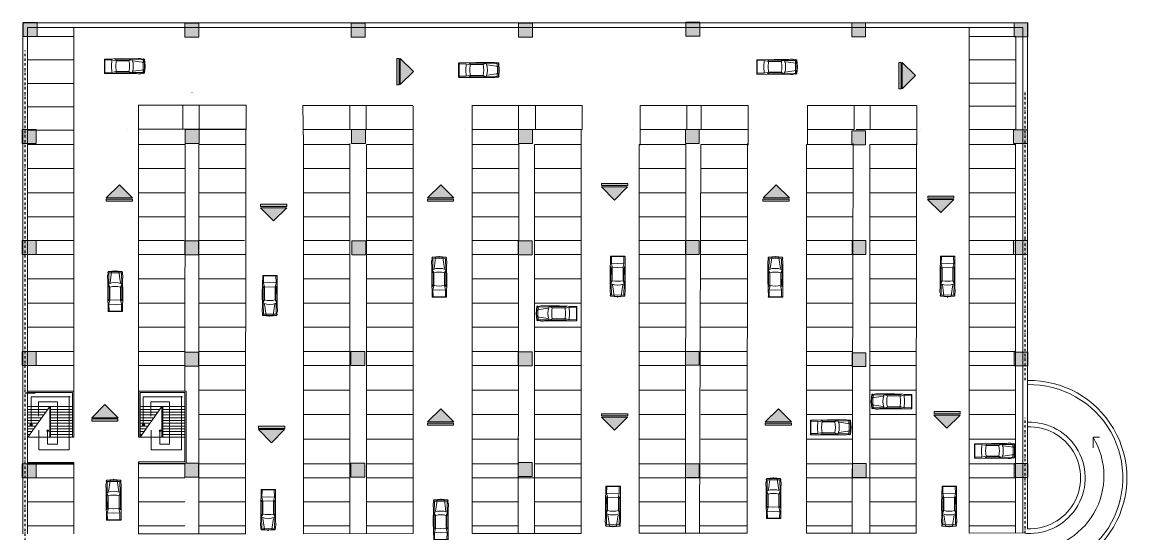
# Model space of a CAD drawing. Header units: millimetres. Extents: x 6439 to 7632, y -3085 to -712.
# Drawn here: x 6439 to 7632, y -1265 to -712 of the extents above; entities that cross this region are included whole.
import ezdxf

# ---------------------------------------------------------------- set-up
doc = ezdxf.new("R2010")
doc.units = ezdxf.units.MM
doc.linetypes.add('DASHDOT', pattern=[25.4, 12.7, -6.35, 0, -6.35])
doc.linetypes.add('DASHED', pattern=[19.05, 12.7, -6.35])
for name, color, linetype, lineweight in [('auxiliar', 24, 'Continuous', 5), ('DELAGADA', 2, 'Continuous', 9), ('muebles', 30, 'Continuous', 0), ('Muros', 1, 'Continuous', 9), ('muross', 1, 'Continuous', 9), ('vial', 51, 'DASHED', 5)]:
    doc.layers.add(name, color=color, linetype=linetype, lineweight=lineweight)
for name, color, linetype in [('columnass', 32, 'Continuous'), ('conj', 172, 'Continuous'), ('cotas', 3, 'Continuous'), ('ejes', 210, 'DASHDOT'), ('trazo', 1, 'Continuous')]:
    doc.layers.add(name, color=color, linetype=linetype)

# ---------------------------------------------------------------- blocks, each defined once
blk = doc.blocks.new('CHFA04PL')
at = {"color": 0, "linetype": 'ByBlock'}
for p, q in [((0, 0), (0.08, 0.96)), ((0, 0), (0.08, -0.96)), ((0.13, 0.95), (0.07, 0.01)), ((0.08, 0.96), (0.23, 0.99)), ((0.13, 0.95), (0.47, 0.97)), ((0.15, 0.48), (1.61, 0.7)), ((0.23, 0.99), (0.25, 0.96)), ((0.28, 0.96), (0.25, 0)), ((0.27, 0.85), (1.74, 0.88)), ((0.47, 0.97), (0.62, 1.03)), ((0.62, 1.03), (0.94, 1.03)), ((0.94, 1.03), (1.15, 1)), ((1.15, 1), (3.16, 1.01)), ((1.62, 0.44), (1.59, 0)), ((1.78, 0.91), (1.62, 0.44)), ((1.78, 0.91), (2.19, 0.73)), ((1.91, 0.95), (4.1, 0.93)), ((1.91, 0.95), (2.24, 0.77)), ((2.12, 0.37), (2.11, 0)), ((2.19, 0.73), (2.12, 0.37)), ((2.19, 0.73), (3.92, 0.73)), ((2.24, 0.77), (3.78, 0.77)), ((3.16, 1.01), (5.44, 0.95)), ((3.78, 0.77), (4.1, 0.93)), ((3.92, 0.71), (4.48, 0.85)), ((3.92, 0.73), (3.97, 0.01)), ((4.48, 0.85), (5.43, 0.83)), ((4.48, 0.85), (4.53, 0)), ((4.48, -0.85), (4.53, 0)), ((5.44, 0.9), (5.44, -0.95)), ((5.49, 0.9), (5.49, -0.95)), ((0.13, -0.95), (0.07, -0.01)), ((0.08, -0.96), (0.23, -0.99)), ((0.13, -0.95), (0.47, -0.97)), ((0.15, -0.48), (1.61, -0.7)), ((0.23, -0.99), (0.25, -0.96)), ((0.28, -0.96), (0.25, 0)), ((0.27, -0.85), (1.74, -0.88)), ((0.47, -0.97), (0.62, -1.03)), ((0.62, -1.03), (0.94, -1.03)), ((0.94, -1.03), (1.15, -1)), ((1.15, -1), (3.16, -1.01)), ((1.62, -0.44), (1.59, 0)), ((1.77, -0.89), (1.62, -0.44)), ((1.8, -0.9), (2.19, -0.73)), ((1.91, -0.95), (2.24, -0.77)), ((1.91, -0.95), (4.1, -0.93)), ((2.12, -0.37), (2.11, 0)), ((2.19, -0.73), (2.12, -0.37)), ((2.19, -0.73), (3.92, -0.73)), ((2.24, -0.77), (3.78, -0.77)), ((3.16, -1.01), (5.44, -1)), ((3.78, -0.77), (4.1, -0.93)), ((3.92, -0.73), (3.97, -0.01)), ((3.92, -0.71), (4.48, -0.85)), ((4.48, -0.85), (5.43, -0.83))]:
    blk.add_line(p, q, dxfattribs=at)
for centre, radius, start, end in [((0.27, 0), 0.0127, 178.7004, 181.2996), ((1.6, 0), 0.0127, 175.5855, 184.4145), ((1.79, 0.88), 0.0254, 65.7961, 162.2571), ((2.12, 0), 0.0127, 177.991, 182.009), ((5.39, 0.9), 0.0508, 0, 88.5082), ((5.44, 0.9), 0.0508, 0, 88.5082), ((1.79, -0.88), 0.0254, 197.7429, 294.2039), ((1.92, -0.91), 0.0127, 116.9382, 269.53), ((5.39, -0.95), 0.0508, 270.2142, 0), ((5.44, -0.95), 0.0508, 270.2142, 360)]:
    blk.add_arc(centre, radius, start, end, dxfattribs=at)
for p in [(0, 0.01), (0, -0.01)]:
    blk.add_point(p, dxfattribs=at)

msp = doc.modelspace()

# ---------------------------------------------------------------- hatches: boundary and pattern name
at = {"layer": 'DELAGADA', "linetype": 'Continuous'}
h = msp.add_hatch(color=256, dxfattribs=at)
edge = h.paths.add_edge_path()
edge.add_arc((6448.7, -1147.2), 0.966, 0, 360)
h = msp.add_hatch(color=256, dxfattribs=at)
edge = h.paths.add_edge_path()
edge.add_arc((6466.6, -1153.5), 0.966, 0, 360)
h = msp.add_hatch(color=256, dxfattribs=at)
edge = h.paths.add_edge_path()
edge.add_arc((6570, -1147.2), 0.966, 0, 360)
h = msp.add_hatch(color=256, dxfattribs=at)
edge = h.paths.add_edge_path()
edge.add_arc((6587.9, -1153.5), 0.966, 0, 360)
at = {"layer": 'Muros', "linetype": 'Continuous'}
for points in [[(6440, -713), (6440, -728), (6455, -728), (6455, -713)], [(6614.7, -713.8), (6614.7, -728.8), (6629.7, -728.8), (6629.7, -713.8)], [(6794.3, -713.8), (6794.3, -728.8), (6809.3, -728.8), (6809.3, -713.8)], [(6975, -713.8), (6975, -728.8), (6990, -728.8), (6990, -713.8)], [(7155.7, -712.5), (7155.7, -727.5), (7170.7, -727.5), (7170.7, -712.5)], [(7334.7, -713.3), (7334.7, -728.3), (7349.7, -728.3), (7349.7, -713.3)], [(7510, -713.3), (7510, -728.3), (7525, -728.3), (7525, -713.3)], [(6438.9, -828.5), (6438.9, -843.5), (6453.9, -843.5), (6453.9, -828.5)], [(6615, -828.5), (6615, -843.5), (6630, -843.5), (6630, -828.5)], [(6794.6, -828.5), (6794.6, -843.5), (6809.6, -843.5), (6809.6, -828.5)], [(6975, -828.5), (6975, -843.5), (6990, -843.5), (6990, -828.5)], [(7155.1, -828.5), (7155.1, -843.5), (7170.1, -843.5), (7170.1, -828.5)], [(7334.7, -829.9), (7334.7, -844.9), (7349.7, -844.9), (7349.7, -829.9)], [(7509.6, -828.6), (7509.6, -843.6), (7524.6, -843.6), (7524.6, -828.6)], [(6438.9, -948.4), (6438.9, -963.4), (6453.9, -963.4), (6453.9, -948.4)], [(6614.5, -948.7), (6614.5, -963.7), (6629.5, -963.7), (6629.5, -948.7)], [(6794.9, -948.7), (6794.9, -963.7), (6809.9, -963.7), (6809.9, -948.7)], [(6974.6, -948.7), (6974.6, -963.7), (6989.6, -963.7), (6989.6, -948.7)], [(7155.1, -948.4), (7155.1, -963.4), (7170.1, -963.4), (7170.1, -948.4)], [(7335.1, -948.2), (7335.1, -963.2), (7350.1, -963.2), (7350.1, -948.2)], [(7509.6, -948.2), (7509.6, -963.2), (7524.6, -963.2), (7524.6, -948.2)], [(6438.9, -1068), (6438.9, -1083), (6453.9, -1083), (6453.9, -1068)], [(6614.5, -1068.9), (6614.5, -1083.9), (6629.5, -1083.9), (6629.5, -1068.9)], [(6794, -1068), (6794, -1083), (6809, -1083), (6809, -1068)], [(6974.6, -1068.5), (6974.6, -1083.5), (6989.6, -1083.5), (6989.6, -1068.5)], [(7155.1, -1067.9), (7155.1, -1082.9), (7170.1, -1082.9), (7170.1, -1067.9)], [(7335.1, -1069.4), (7335.1, -1084.4), (7350.1, -1084.4), (7350.1, -1069.4)], [(7510, -1068.6), (7510, -1083.6), (7525, -1083.6), (7525, -1068.6)], [(6438.9, -1189.3), (6438.9, -1204.3), (6453.9, -1204.3), (6453.9, -1189.3)], [(6614.5, -1188.7), (6614.5, -1203.7), (6629.5, -1203.7), (6629.5, -1188.7)], [(6794, -1188.7), (6794, -1203.7), (6809, -1203.7), (6809, -1188.7)], [(6974.6, -1187.9), (6974.6, -1202.9), (6989.6, -1202.9), (6989.6, -1187.9)], [(7155.1, -1189.2), (7155.1, -1204.2), (7170.1, -1204.2), (7170.1, -1189.2)], [(7335.5, -1189), (7335.5, -1204), (7350.5, -1204), (7350.5, -1189)], [(7510, -1189), (7510, -1204), (7525, -1204), (7525, -1189)]]:
    msp.add_hatch(color=256, dxfattribs=at).paths.add_polyline_path(points)
at = {"layer": 'vial', "linetype": 'Continuous', "ltscale": 2.5}
h = msp.add_hatch(color=256, dxfattribs=at)
h.paths.add_polyline_path([(6845.9, -751.7), (6843.5, -751.7), (6843.5, -780.1), (6845.9, -780.1)])
h.paths.add_polyline_path([(6847.3, -751.6), (6847.3, -779.9), (6861.4, -765.7)])
h = msp.add_hatch(color=256, dxfattribs=at)
h.paths.add_polyline_path([(7388, -756.2), (7385.5, -756.2), (7385.5, -784.6), (7388, -784.6)])
h.paths.add_polyline_path([(7389.3, -756.1), (7389.3, -784.4), (7403.5, -770.2)])
h = msp.add_hatch(color=256, dxfattribs=at)
h.paths.add_polyline_path([(6558, -903.5), (6558, -905.9), (6529.6, -905.9), (6529.6, -903.5)])
h.paths.add_polyline_path([(6558.1, -902.2), (6529.8, -902.2), (6544, -888)])
h = msp.add_hatch(color=256, dxfattribs=at)
h.paths.add_polyline_path([(6904.9, -903.5), (6904.9, -905.9), (6876.5, -905.9), (6876.5, -903.5)])
h.paths.add_polyline_path([(6905.1, -902.2), (6876.7, -902.2), (6890.9, -888)])
h = msp.add_hatch(color=256, dxfattribs=at)
h.paths.add_polyline_path([(7064.6, -889), (7064.6, -886.6), (7093, -886.6), (7093, -889)])
h.paths.add_polyline_path([(7064.5, -890.4), (7092.8, -890.4), (7078.6, -904.6)])
h = msp.add_hatch(color=256, dxfattribs=at)
h.paths.add_polyline_path([(7267.3, -903.5), (7267.3, -905.9), (7238.9, -905.9), (7238.9, -903.5)])
h.paths.add_polyline_path([(7267.5, -902.2), (7239.1, -902.2), (7253.3, -888)])
h = msp.add_hatch(color=256, dxfattribs=at)
h.paths.add_polyline_path([(7416.8, -902.6), (7416.8, -900.2), (7445.1, -900.2), (7445.1, -902.6)])
h.paths.add_polyline_path([(7416.6, -903.9), (7444.9, -903.9), (7430.8, -918.1)])
h = msp.add_hatch(color=256, dxfattribs=at)
h.paths.add_polyline_path([(6696.4, -911.5), (6696.4, -909), (6724.8, -909), (6724.8, -911.5)])
h.paths.add_polyline_path([(6696.3, -912.8), (6724.6, -912.8), (6710.4, -927)])
h = msp.add_hatch(color=256, dxfattribs=at)
h.paths.add_polyline_path([(6542.3, -1140.9), (6542.3, -1143.3), (6514, -1143.3), (6514, -1140.9)])
h.paths.add_polyline_path([(6542.5, -1139.5), (6514.2, -1139.5), (6528.3, -1125.4)])
h = msp.add_hatch(color=256, dxfattribs=at)
h.paths.add_polyline_path([(6904.9, -1145.3), (6904.9, -1147.7), (6876.5, -1147.7), (6876.5, -1145.3)])
h.paths.add_polyline_path([(6905.1, -1144), (6876.7, -1144), (6890.9, -1129.8)])
h = msp.add_hatch(color=256, dxfattribs=at)
h.paths.add_polyline_path([(7269.6, -1145.3), (7269.6, -1147.7), (7241.2, -1147.7), (7241.2, -1145.3)])
h.paths.add_polyline_path([(7269.7, -1144), (7241.4, -1144), (7255.6, -1129.8)])
h = msp.add_hatch(color=256, dxfattribs=at)
h.paths.add_polyline_path([(7423.6, -1135.4), (7423.6, -1132.9), (7451.9, -1132.9), (7451.9, -1135.4)])
h.paths.add_polyline_path([(7423.4, -1136.7), (7451.7, -1136.7), (7437.6, -1150.9)])
h = msp.add_hatch(color=256, dxfattribs=at)
h.paths.add_polyline_path([(7064.6, -1137.6), (7064.6, -1135.2), (7093, -1135.2), (7093, -1137.6)])
h.paths.add_polyline_path([(7064.5, -1139), (7092.8, -1139), (7078.6, -1153.1)])
h = msp.add_hatch(color=256, dxfattribs=at)
h.paths.add_polyline_path([(6694.2, -1151), (6694.2, -1148.6), (6722.5, -1148.6), (6722.5, -1151)])
h.paths.add_polyline_path([(6694, -1152.4), (6722.3, -1152.4), (6708.2, -1166.5)])

# ---------------------------------------------------------------- linework, layer by layer
at = {"layer": 'auxiliar', "linetype": 'Continuous'}
for p, q in [((6494.6, -1110.9), (6494.6, -718.8)), ((7461.4, -844.8), (7461.4, -719)), ((6444.7, -728), (6494.6, -728)), ((7461.4, -728.2), (7511.9, -728.2)), ((7511.9, -729), (7511.9, -828.5)), ((6444.7, -753.3), (6494.6, -753.3)), ((7461.4, -753.2), (7511.9, -753.2)), ((6444.7, -778.6), (6494.6, -778.6)), ((7461.4, -778.3), (7511.9, -778.3)), ((6622.1, -788.3), (6622.6, -788.3)), ((6444.7, -803.9), (6494.6, -803.9)), ((6564.6, -1160.5), (6564.6, -802)), ((6564.6, -802), (6612.6, -802)), ((6612.4, -802), (6680.7, -802)), ((6612.6, -802.5), (6612.6, -828.5)), ((6630.2, -828), (6630.2, -802)), ((6680.7, -802), (6680.7, -828)), ((6742.6, -844.7), (6742.2, -802.5)), ((6742.2, -802.5), (6792.7, -802.5)), ((6792.4, -802.5), (6860.8, -802.5)), ((6792.7, -802.5), (6792.7, -828.5)), ((6810.3, -828.5), (6810.3, -802.5)), ((6861.2, -803.2), (6861, -1264.6)), ((6924.4, -802.5), (6974.9, -802.5)), ((6925, -1264.5), (6925, -802.8)), ((6974.4, -802.5), (7043.7, -802.5)), ((6974.9, -802.5), (6974.9, -828.5)), ((6993.2, -828.5), (6993.2, -802.5)), ((7043.7, -802.5), (7043.7, -828.5)), ((7106.2, -802.5), (7156.7, -802.5)), ((7106.2, -845.3), (7106.2, -802.5)), ((7156.7, -802.5), (7156.7, -828.5)), ((7156.9, -802.5), (7222.8, -802.5)), ((7172.3, -828.5), (7172.3, -802.5)), ((7222.8, -802.5), (7222.8, -845.3)), ((7286.9, -802.5), (7404.5, -802.5)), ((7286.9, -844.8), (7286.9, -802.5)), ((7337.4, -802.5), (7337.4, -828.5)), ((7354.5, -828.5), (7354.5, -802.5)), ((7405, -802.5), (7405, -844.8)), ((7461.4, -803.4), (7511.9, -803.4)), ((6444.7, -829.2), (6494.6, -829.2)), ((6553, -828.5), (6553, -828.5)), ((6564.6, -828), (6630, -828)), ((6615.2, -828), (6680.7, -828)), ((6615.8, -828.5), (6681.3, -828.5)), ((6621.9, -828.5), (6621.9, -828.5)), ((6680.4, -828.5), (6680, -1264.8)), ((6733.9, -828.5), (6733.9, -828.5)), ((6742.2, -828.5), (6810.1, -828.5)), ((6795.3, -828.5), (6860.8, -828.5)), ((6802, -828.5), (6802, -828.5)), ((6916.1, -828.5), (6916.1, -828.5)), ((6924.4, -828.5), (6974.9, -828.5)), ((6978.2, -828.5), (7043.7, -828.5)), ((6984.9, -828.5), (6984.9, -828.5)), ((7042.7, -828.4), (7042.5, -1264.4)), ((7097.9, -828.5), (7097.9, -828.5)), ((7106.2, -828.5), (7156.7, -828.5)), ((7157.3, -828.5), (7222.8, -828.5)), ((7164, -828.5), (7164, -828.5)), ((7286.9, -828.5), (7337.4, -828.5)), ((7339.5, -828.5), (7405, -828.5)), ((7346.2, -828.5), (7346.2, -828.5)), ((7409.5, -828.5), (7409.5, -828.5)), ((7461.4, -828.5), (7511.9, -828.5)), ((6444.7, -844.7), (6494.6, -844.7)), ((6564.6, -844.7), (6614.7, -844.7)), ((6615, -843.5), (6614.7, -1110.9)), ((6629.6, -1264.8), (6629.8, -844.7)), ((6629.8, -844.7), (6679.9, -844.7)), ((6742.6, -1264.7), (6742.6, -844.7)), ((6742.6, -844.7), (6792.7, -844.7)), ((6792.9, -843.5), (6792.7, -1264.7)), ((6810.8, -1264.6), (6810.8, -844.7)), ((6810.8, -844.7), (6860.9, -844.7)), ((6925, -844.7), (6975.1, -844.7)), ((6975.4, -843.5), (6974.6, -1264.5)), ((6992.3, -1264.5), (6992.3, -844.7)), ((6992.3, -844.7), (7042.4, -844.7)), ((7105.1, -1264.3), (7105.1, -844.7)), ((7105.1, -844.7), (7155.2, -844.7)), ((7155.5, -843.5), (7155.3, -1264.3)), ((7170.2, -1264.3), (7171.8, -844.7)), ((7171.8, -844.7), (7221.9, -844.7)), ((7222.2, -843.5), (7222, -1264.2)), ((7286, -1264.2), (7286, -844.7)), ((7286, -844.7), (7336.1, -844.7)), ((7336.4, -843.5), (7335.2, -1264.1)), ((7354.3, -1230.2), (7354.3, -844.7)), ((7354.3, -844.7), (7404.4, -844.7)), ((7404.7, -843.5), (7404.5, -1264)), ((7461.4, -1264), (7461.4, -844.7)), ((7461.4, -844.7), (7511.5, -844.7)), ((7511.7, -843.5), (7511.6, -1263.9)), ((6444.7, -870.6), (6494.6, -870.6)), ((6564.6, -870.6), (6614.7, -870.6)), ((6629.8, -870.6), (6679.9, -870.6)), ((6742.6, -870.6), (6792.7, -870.6)), ((6810.8, -870.6), (6860.9, -870.6)), ((6925, -870.6), (6975.1, -870.6)), ((6992.3, -870.6), (7042.4, -870.6)), ((7105.1, -870.6), (7155.2, -870.6)), ((7171.8, -870.6), (7221.9, -870.6)), ((7286, -870.6), (7336.1, -870.6)), ((7354.3, -870.6), (7404.4, -870.6)), ((7461.4, -870.6), (7511.5, -870.6)), ((6444.7, -896.6), (6494.6, -896.6)), ((6564.6, -896.6), (6614.7, -896.6)), ((6629.8, -896.6), (6679.9, -896.6)), ((6742.6, -896.6), (6792.7, -896.6)), ((6810.8, -896.6), (6860.9, -896.6)), ((6925, -896.6), (6975.1, -896.6)), ((6992.3, -896.6), (7042.4, -896.6)), ((7105.1, -896.6), (7155.2, -896.6)), ((7171.8, -896.6), (7221.9, -896.6)), ((7286, -896.6), (7336.1, -896.6)), ((7354.3, -896.6), (7404.4, -896.6)), ((7461.4, -896.6), (7511.5, -896.6)), ((6444.7, -922.5), (6494.6, -922.5)), ((6564.6, -922.5), (6614.7, -922.5)), ((6629.8, -922.5), (6679.9, -922.5)), ((6742.6, -922.5), (6792.7, -922.5)), ((6810.8, -922.5), (6860.9, -922.5)), ((6925, -922.5), (6975.1, -922.5)), ((6992.3, -922.5), (7042.4, -922.5)), ((7105.1, -922.5), (7155.2, -922.5)), ((7171.8, -922.5), (7221.9, -922.5)), ((7286, -922.5), (7336.1, -922.5)), ((7354.3, -922.5), (7404.4, -922.5)), ((7461.4, -922.5), (7511.5, -922.5)), ((6444.7, -948.4), (6494.6, -948.4)), ((6564.6, -948.4), (6613.9, -948.4)), ((6629.8, -948.4), (6679.2, -948.4)), ((6742.6, -948.4), (6791.9, -948.4)), ((6810.8, -948.4), (6860.2, -948.4)), ((6925, -948.4), (6974.4, -948.4)), ((6992.3, -948.4), (7041.7, -948.4)), ((7105.1, -948.4), (7154.4, -948.4)), ((7171.8, -948.4), (7221.2, -948.4)), ((7286, -948.4), (7335.4, -948.4)), ((7354.3, -948.4), (7403.6, -948.4)), ((7461.4, -948.4), (7510.7, -948.4)), ((6444.7, -963.4), (6494.6, -963.4)), ((6564.6, -963.4), (6614.7, -963.4)), ((6629.8, -963.4), (6679.9, -963.4)), ((6742.6, -963.4), (6792.7, -963.4)), ((6810.8, -963.4), (6860.9, -963.4)), ((6925, -963.4), (6975.1, -963.4)), ((6992.3, -963.4), (7042.4, -963.4)), ((7105.1, -963.4), (7155.2, -963.4)), ((7171.8, -963.4), (7221.9, -963.4)), ((7286, -963.4), (7336.1, -963.4)), ((7354.3, -963.4), (7404.4, -963.4)), ((7461.4, -963.4), (7511.5, -963.4)), ((6444.7, -989.6), (6494.6, -989.6)), ((6564.6, -989.6), (6614.7, -989.6)), ((6629.8, -989.6), (6679.9, -989.6)), ((6742.6, -989.6), (6792.7, -989.6)), ((6810.8, -989.6), (6860.9, -989.6)), ((6925, -989.6), (6975.1, -989.6)), ((6992.3, -989.6), (7042.4, -989.6)), ((7105.1, -989.6), (7155.2, -989.6)), ((7171.8, -989.6), (7221.9, -989.6)), ((7286, -989.6), (7336.1, -989.6)), ((7354.3, -989.6), (7404.4, -989.6)), ((7461.4, -989.6), (7511.5, -989.6)), ((6444.7, -1015.7), (6494.6, -1015.7)), ((6564.6, -1015.7), (6614.7, -1015.7)), ((6629.8, -1015.7), (6679.9, -1015.7)), ((6742.6, -1015.7), (6792.7, -1015.7)), ((6810.8, -1015.7), (6860.9, -1015.7)), ((6925, -1015.7), (6975.1, -1015.7)), ((6992.3, -1015.7), (7042.4, -1015.7)), ((7105.1, -1015.7), (7155.2, -1015.7)), ((7171.8, -1015.7), (7221.9, -1015.7)), ((7286, -1015.7), (7336.1, -1015.7)), ((7354.3, -1015.7), (7404.4, -1015.7)), ((7461.4, -1015.7), (7511.5, -1015.7)), ((6444.7, -1041.9), (6494.6, -1041.9)), ((6564.6, -1041.9), (6614.7, -1041.9)), ((6629.8, -1041.9), (6679.9, -1041.9)), ((6742.6, -1041.9), (6792.7, -1041.9)), ((6810.8, -1041.9), (6860.9, -1041.9)), ((6925, -1041.9), (6975.1, -1041.9)), ((6992.3, -1041.9), (7042.4, -1041.9)), ((7105.1, -1041.9), (7155.2, -1041.9)), ((7171.8, -1041.9), (7221.9, -1041.9)), ((7286, -1041.9), (7336.1, -1041.9)), ((7354.3, -1041.9), (7404.4, -1041.9)), ((7461.4, -1041.9), (7511.5, -1041.9)), ((6444.7, -1068), (6494.6, -1068)), ((6564.6, -1068), (6614.7, -1068)), ((6629.8, -1068), (6679.9, -1068)), ((6742.6, -1068), (6792.7, -1068)), ((6810.8, -1068), (6860.9, -1068)), ((6925, -1068), (6975.1, -1068)), ((6992.3, -1068), (7042.4, -1068)), ((7105.1, -1068), (7155.2, -1068)), ((7171.8, -1068), (7221.9, -1068)), ((7286, -1068), (7336.1, -1068)), ((7354.3, -1068), (7404.4, -1068)), ((7461.4, -1068), (7511.5, -1068)), ((6444.7, -1083), (6494.6, -1083)), ((6564.6, -1083), (6614.7, -1083)), ((6629.8, -1083), (6679.9, -1083)), ((6742.6, -1083), (6792.7, -1083)), ((6810.8, -1083), (6860.9, -1083)), ((6925, -1083), (6975.1, -1083)), ((6992.3, -1083), (7042.4, -1083)), ((7105.1, -1083), (7155.2, -1083)), ((7171.8, -1083), (7221.9, -1083)), ((7286, -1083), (7336.1, -1083)), ((7354.3, -1083), (7404.4, -1083)), ((7461.4, -1083), (7511.5, -1083)), ((6629.8, -1109.6), (6679.9, -1109.6)), ((6742.6, -1109.6), (6792.7, -1109.6)), ((6810.8, -1109.6), (6860.9, -1109.6)), ((6925, -1109.6), (6975.1, -1109.6)), ((6992.3, -1109.6), (7042.4, -1109.6)), ((7105.1, -1109.6), (7155.2, -1109.6)), ((7171.8, -1109.6), (7221.9, -1109.6)), ((7286, -1109.6), (7336.1, -1109.6)), ((7354.3, -1109.6), (7404.4, -1109.6)), ((7461.4, -1109.6), (7511.5, -1109.6)), ((6445, -1160.5), (6468.7, -1127.5)), ((6445, -1130.5), (6466.5, -1130.5)), ((6468.7, -1160.5), (6468.7, -1127.5)), ((6469.2, -1160.5), (6469.2, -1127.5)), ((6469.7, -1160.5), (6469.7, -1127.5)), ((6469.7, -1130.5), (6493.4, -1130.5)), ((6566.3, -1127.5), (6614.6, -1127.5)), ((6566.3, -1160.5), (6589.9, -1127.5)), ((6566.3, -1130.5), (6587.8, -1130.5)), ((6589.9, -1160.5), (6589.9, -1127.5)), ((6590.4, -1160.5), (6590.4, -1127.5)), ((6590.9, -1160.5), (6590.9, -1127.5)), ((6590.9, -1130.5), (6614.6, -1130.5)), ((6445, -1133.5), (6464.4, -1133.5)), ((6445, -1136.5), (6462.2, -1136.5)), ((6445, -1139.5), (6460.1, -1139.5)), ((6445, -1142.5), (6457.9, -1142.5)), ((6469.7, -1133.5), (6493.4, -1133.5)), ((6469.7, -1136.5), (6493.4, -1136.5)), ((6469.7, -1139.5), (6493.4, -1139.5)), ((6469.7, -1142.5), (6493.4, -1142.5)), ((6566.3, -1133.5), (6585.6, -1133.5)), ((6566.3, -1136.5), (6583.5, -1136.5)), ((6566.3, -1139.5), (6581.3, -1139.5)), ((6566.3, -1142.5), (6579.2, -1142.5)), ((6590.9, -1133.5), (6614.6, -1133.5)), ((6590.9, -1136.5), (6614.6, -1136.5)), ((6590.9, -1139.5), (6614.6, -1139.5)), ((6590.9, -1142.5), (6614.6, -1142.5)), ((6629.8, -1136.2), (6679.9, -1136.2)), ((6742.6, -1136.2), (6792.7, -1136.2)), ((6810.8, -1136.2), (6860.9, -1136.2)), ((6925, -1136.2), (6975.1, -1136.2)), ((6992.3, -1136.2), (7042.4, -1136.2)), ((7105.1, -1136.2), (7155.2, -1136.2)), ((7171.8, -1136.2), (7221.9, -1136.2)), ((7286, -1136.2), (7336.1, -1136.2)), ((7354.3, -1136.2), (7404.4, -1136.2)), ((7461.4, -1136.2), (7511.5, -1136.2)), ((6445, -1145.5), (6455.8, -1145.5)), ((6445, -1148.5), (6453.6, -1148.5)), ((6445, -1151.5), (6451.4, -1151.5)), ((6445, -1154.5), (6449.3, -1154.5)), ((6469.7, -1145.5), (6493.4, -1145.5)), ((6469.7, -1148.5), (6493.4, -1148.5)), ((6469.7, -1151.5), (6493.4, -1151.5)), ((6469.7, -1154.5), (6493.4, -1154.5)), ((6566.3, -1145.5), (6577, -1145.5)), ((6566.3, -1148.5), (6574.9, -1148.5)), ((6566.3, -1151.5), (6572.7, -1151.5)), ((6566.3, -1154.5), (6570.6, -1154.5)), ((6590.9, -1145.5), (6614.6, -1145.5)), ((6590.9, -1148.5), (6614.6, -1148.5)), ((6590.9, -1151.5), (6614.6, -1151.5)), ((6590.9, -1154.5), (6614.6, -1154.5)), ((6445, -1157.5), (6447.1, -1157.5)), ((6445, -1160.5), (6494.9, -1160.5)), ((6469.7, -1157.5), (6493.4, -1157.5)), ((6566.3, -1157.5), (6568.4, -1157.5)), ((6566.4, -1160.5), (6614.6, -1160.5)), ((6590.9, -1157.5), (6614.6, -1157.5)), ((6629.8, -1162.7), (6679.9, -1162.7)), ((6742.6, -1162.7), (6792.7, -1162.7)), ((6810.8, -1162.7), (6860.9, -1162.7)), ((6925, -1162.7), (6975.1, -1162.7)), ((6992.3, -1162.7), (7042.4, -1162.7)), ((7105.1, -1162.7), (7155.2, -1162.7)), ((7171.8, -1162.7), (7221.9, -1162.7)), ((7286, -1162.7), (7336.1, -1162.7)), ((7354.3, -1162.7), (7404.4, -1162.7)), ((7461.4, -1162.7), (7511.5, -1162.7)), ((7595.3, -1160.6), (7595.3, -1171.9)), ((7595.3, -1160.6), (7602.4, -1160.6)), ((6494.6, -1265), (6494.6, -1187.8)), ((6564.6, -1264.9), (6564.6, -1187.3)), ((6564.6, -1189.3), (6614.7, -1189.3)), ((6629.8, -1189.3), (6679.9, -1189.3)), ((6742.6, -1189.3), (6792.7, -1189.3)), ((6810.8, -1189.3), (6860.9, -1189.3)), ((6925, -1189.3), (6975.1, -1189.3)), ((6992.3, -1189.3), (7042.4, -1189.3)), ((7105.1, -1189.3), (7155.2, -1189.3)), ((7171.8, -1189.3), (7221.9, -1189.3)), ((7286, -1189.3), (7336.1, -1189.3)), ((7354.3, -1189.3), (7404.4, -1189.3)), ((7461.4, -1189.3), (7511.5, -1189.3)), ((6444.7, -1204.3), (6494.6, -1204.3)), ((6564.6, -1204.3), (6614.7, -1204.3)), ((6629.8, -1204.3), (6679.9, -1204.3)), ((6742.6, -1204.3), (6792.7, -1204.3)), ((6810.8, -1204.3), (6860.9, -1204.3)), ((6925, -1204.3), (6992.3, -1204.3)), ((6992.3, -1204.3), (7042.6, -1204.3)), ((7105.1, -1204.3), (7222, -1204.3)), ((7286, -1204.3), (7404.5, -1204.3)), ((7461.4, -1204.3), (7511.5, -1204.3)), ((6444.7, -1230.2), (6494.6, -1230.2)), ((6564.6, -1230.2), (6614.6, -1230.2)), ((6629.6, -1230.2), (6631.4, -1230.2)), ((6629.8, -1230.2), (6680, -1230.2)), ((6742.6, -1230.2), (6792.8, -1230.2)), ((6810.8, -1230.2), (6861, -1230.2)), ((6925, -1230.2), (6974.7, -1230.2)), ((6992.3, -1230.2), (7042.5, -1230.2)), ((7105.1, -1230.2), (7155.3, -1230.2)), ((7170.4, -1230.2), (7222, -1230.2)), ((7286, -1230.2), (7335.3, -1230.2)), ((7354.3, -1230.2), (7404.5, -1230.2)), ((7354.3, -1264.1), (7354.3, -1230.2)), ((7461.4, -1230.2), (7512.1, -1230.2)), ((6444.7, -1256.1), (6494.6, -1256.1)), ((6564.6, -1256.1), (6614.6, -1256.1)), ((6629.6, -1256.1), (6631.4, -1256.1)), ((6629.8, -1256.1), (6680, -1256.1)), ((6742.6, -1256.1), (6792.7, -1256.1)), ((6810.8, -1256.1), (6861, -1256.1)), ((6925, -1256.1), (6974.7, -1256.1)), ((6992.3, -1256.1), (7042.5, -1256.1)), ((7105.1, -1256.1), (7155.3, -1256.1)), ((7170.3, -1256.1), (7222, -1256.1)), ((7286, -1256.1), (7335.2, -1256.1)), ((7354.3, -1256.1), (7404.6, -1256.1)), ((7461.4, -1256.1), (7512.1, -1256.1))]:
    msp.add_line(p, q, dxfattribs=at)
at = {"layer": 'auxiliar', "linetype": 'Continuous', "lineweight": 5}
msp.add_line((6445, -1127.5), (6493.4, -1127.5), dxfattribs=at)
at = {"layer": 'auxiliar'}
for p, q in [((6742.6, -1264.7), (6861, -1264.6)), ((6925, -1264.5), (7042.5, -1264.4)), ((7105.1, -1264.3), (7222, -1264.2)), ((7286, -1264.2), (7404.5, -1264)), ((7461.4, -1264), (7519.6, -1263.9)), ((6564.6, -1264.9), (6680, -1264.8))]:
    msp.add_line(p, q, dxfattribs=at)
at = {"layer": 'auxiliar', "linetype": 'Continuous'}
for centre, start, end in [((7526.9, -1204.4), 95.2616, 95.3253), ((7527.1, -1202.4), 268.3055, 31.4839)]:
    msp.add_arc(centre, 80, start, end, dxfattribs=at)
at = {"layer": 'columnass', "ltscale": 0.5}
msp.add_line((6452.9, -1112.9), (6441.9, -1112.9), dxfattribs=at)
at = {"layer": 'conj'}
msp.add_line((6439.5, -1223.2), (6440.1, -1223.2), dxfattribs=at)
at = {"layer": 'cotas', "linetype": 'Continuous'}
for centre in [(6448.7, -1147.2), (6570, -1147.2)]:
    msp.add_circle(centre, 0.966, dxfattribs=at)
at = {"layer": 'DELAGADA', "linetype": 'Continuous'}
for p, q in [((6448.5, -1116.8), (6448.5, -1147.7)), ((6490.7, -1116.8), (6448.5, -1116.8)), ((6489.8, -1174.3), (6489.8, -1116.4)), ((6612, -1116.8), (6569.7, -1116.8)), ((6569.7, -1116.8), (6569.7, -1147.7)), ((6611.1, -1174.3), (6611.1, -1116.4)), ((6456.7, -1137.8), (6456.7, -1122.3)), ((6456.7, -1122.3), (6477, -1122.3)), ((6477, -1122.3), (6477, -1168.2)), ((6578, -1137.8), (6578, -1122.3)), ((6578, -1122.3), (6598.2, -1122.3)), ((6598.2, -1122.3), (6598.2, -1168.2)), ((6456.9, -1152.9), (6456.9, -1174.3)), ((6466.3, -1168.2), (6466.3, -1153.5)), ((6578.2, -1152.9), (6578.2, -1174.3)), ((6587.6, -1168.2), (6587.6, -1153.5)), ((6477, -1168.2), (6466.3, -1168.2)), ((6598.2, -1168.2), (6587.6, -1168.2)), ((6456.9, -1174.3), (6480.8, -1174.3)), ((6480.8, -1174.3), (6489.8, -1174.3)), ((6578.2, -1174.3), (6602.1, -1174.3)), ((6602.1, -1174.3), (6611.1, -1174.3))]:
    msp.add_line(p, q, dxfattribs=at)
for centre in [(6466.6, -1153.5), (6587.9, -1153.5)]:
    msp.add_circle(centre, 0.966, dxfattribs=at)
at = {"layer": 'ejes', "linetype": 'DASHDOT', "ltscale": 0.2}
for p, q in [((6442.1, -1811), (6442.1, -743.1)), ((7522.1, -946.3), (7522.1, -786)), ((7522.1, -1098.9), (7522.1, -946.3)), ((7522.1, -1264.2), (7522.1, -1139.6))]:
    msp.add_line(p, q, dxfattribs=at)
at = {"layer": 'Muros', "linetype": 'Continuous', "ltscale": 0.06}
for p, q in [((6439.6, -713.3), (7524.6, -713.3)), ((6439.6, -813.1), (6439.6, -713.3)), ((7524.6, -790.9), (7524.6, -713.3)), ((6444.6, -718.3), (7519.6, -718.3)), ((6444.6, -813.1), (6444.6, -718.3)), ((7519.6, -790.9), (7519.6, -718.3)), ((7519.6, -946.2), (7519.6, -786.3)), ((7524.6, -948.2), (7524.6, -790.9)), ((6439.6, -1265), (6439.6, -813.1)), ((6444.6, -1265), (6444.6, -813.1)), ((7519.6, -1104.1), (7519.6, -946.2)), ((7524.6, -1149.4), (7524.6, -950.8)), ((7519.6, -1263.9), (7519.6, -1104.1)), ((6493.4, -1160.5), (6493.4, -1112.4)), ((6494.9, -1160.5), (6494.9, -1110.9)), ((6564.9, -1160.5), (6564.9, -1110.9)), ((6566.4, -1160.5), (6566.4, -1112.4)), ((6614.6, -1187.3), (6614.6, -1112.4)), ((6616.1, -1188.6), (6616.1, -1110.9)), ((7524.6, -1259.3), (7524.6, -1149.4)), ((6494.9, -1160.5), (6493.4, -1160.5)), ((6566.4, -1160.5), (6564.9, -1160.5)), ((6564.6, -1187.3), (6614.6, -1187.3)), ((6564.6, -1188.8), (6614.7, -1188.8))]:
    msp.add_line(p, q, dxfattribs=at)
at = {"layer": 'Muros', "linetype": 'Continuous'}
for p, q in [((6455, -713), (6440, -713)), ((6440, -713), (6440, -728)), ((6455, -728), (6455, -713)), ((6629.7, -713.8), (6614.7, -713.8)), ((6614.7, -713.8), (6614.7, -728.8)), ((6629.7, -728.8), (6629.7, -713.8)), ((6809.3, -713.8), (6794.3, -713.8)), ((6794.3, -713.8), (6794.3, -728.8)), ((6809.3, -728.8), (6809.3, -713.8)), ((6990, -713.8), (6975, -713.8)), ((6975, -713.8), (6975, -728.8)), ((6990, -728.8), (6990, -713.8)), ((7170.7, -712.5), (7155.7, -712.5)), ((7155.7, -712.5), (7155.7, -727.5)), ((7170.7, -727.5), (7170.7, -712.5)), ((7334.7, -713.3), (7334.7, -728.3)), ((7349.7, -728.3), (7349.7, -713.3)), ((7525, -713.3), (7510, -713.3)), ((7510, -713.3), (7510, -728.3)), ((7525, -728.3), (7525, -713.3)), ((7155.7, -727.5), (7170.7, -727.5)), ((6440, -728), (6455, -728)), ((6614.7, -728.8), (6629.7, -728.8)), ((6794.3, -728.8), (6809.3, -728.8)), ((6975, -728.8), (6990, -728.8)), ((7334.7, -728.3), (7349.7, -728.3)), ((7510, -728.3), (7525, -728.3)), ((6453.9, -828.5), (6438.9, -828.5)), ((6438.9, -828.5), (6438.9, -843.5)), ((6453.9, -843.5), (6453.9, -828.5)), ((6629.5, -828.5), (6614.5, -828.5)), ((6615, -828.5), (6615, -843.5)), ((6630.8, -828.5), (6615.8, -828.5)), ((6630, -843.5), (6630, -828.5)), ((6809.6, -828.5), (6794.6, -828.5)), ((6794.6, -828.5), (6794.6, -843.5)), ((6809.6, -843.5), (6809.6, -828.5)), ((6990, -828.5), (6975, -828.5)), ((6975, -828.5), (6975, -843.5)), ((6990, -843.5), (6990, -828.5)), ((7155.1, -828.5), (7155.1, -843.5)), ((7170.1, -828.5), (7155.1, -828.5)), ((7170.1, -843.5), (7170.1, -828.5)), ((7349.7, -829.9), (7334.7, -829.9)), ((7334.7, -829.9), (7334.7, -844.9)), ((7349.7, -844.9), (7349.7, -829.9)), ((7524.6, -828.6), (7509.6, -828.6)), ((7509.6, -828.6), (7509.6, -843.6)), ((7524.6, -843.6), (7524.6, -828.6)), ((6438.9, -843.5), (6453.9, -843.5)), ((6615, -843.5), (6630, -843.5)), ((6794.6, -843.5), (6809.6, -843.5)), ((6975, -843.5), (6990, -843.5)), ((7155.1, -843.5), (7170.1, -843.5)), ((7334.7, -844.9), (7349.7, -844.9)), ((7509.6, -843.6), (7524.6, -843.6)), ((6438.9, -948.4), (6438.9, -963.4)), ((6453.9, -948.4), (6438.9, -948.4)), ((6453.9, -963.4), (6453.9, -948.4)), ((6614.5, -948.7), (6614.5, -963.7)), ((6629.5, -948.7), (6614.5, -948.7)), ((6629.5, -963.7), (6629.5, -948.7)), ((6809.9, -948.7), (6794.9, -948.7)), ((6794.9, -948.7), (6794.9, -963.7)), ((6809.9, -963.7), (6809.9, -948.7)), ((6974.6, -948.7), (6974.6, -963.7)), ((6989.6, -948.7), (6974.6, -948.7)), ((6989.6, -963.7), (6989.6, -948.7)), ((7155.1, -948.4), (7155.1, -963.4)), ((7170.1, -948.4), (7155.1, -948.4)), ((7170.1, -963.4), (7170.1, -948.4)), ((7350.1, -948.2), (7335.1, -948.2)), ((7335.1, -948.2), (7335.1, -963.2)), ((7350.1, -963.2), (7350.1, -948.2)), ((7524.6, -948.2), (7509.6, -948.2)), ((7509.6, -948.2), (7509.6, -963.2)), ((7524.6, -963.2), (7524.6, -948.2)), ((6438.9, -963.4), (6453.9, -963.4)), ((6614.5, -963.7), (6629.5, -963.7)), ((6794.9, -963.7), (6809.9, -963.7)), ((6974.6, -963.7), (6989.6, -963.7)), ((7155.1, -963.4), (7170.1, -963.4)), ((7335.1, -963.2), (7350.1, -963.2)), ((7509.6, -963.2), (7524.6, -963.2)), ((6438.9, -1068), (6438.9, -1083)), ((6453.9, -1068), (6438.9, -1068)), ((6453.9, -1083), (6453.9, -1068)), ((6629.5, -1068.9), (6614.5, -1068.9)), ((6614.5, -1068.9), (6614.5, -1083.9)), ((6629.5, -1083.9), (6629.5, -1068.9)), ((6809, -1068), (6794, -1068)), ((6794, -1068), (6794, -1083)), ((6809, -1083), (6809, -1068)), ((6974.6, -1068.5), (6974.6, -1083.5)), ((6989.6, -1068.5), (6974.6, -1068.5)), ((6989.6, -1083.5), (6989.6, -1068.5)), ((7155.1, -1067.9), (7155.1, -1082.9)), ((7170.1, -1067.9), (7155.1, -1067.9)), ((7170.1, -1082.9), (7170.1, -1067.9)), ((7350.1, -1069.4), (7335.1, -1069.4)), ((7335.1, -1069.4), (7335.1, -1084.4)), ((7350.1, -1084.4), (7350.1, -1069.4)), ((7525, -1068.6), (7510, -1068.6)), ((7510, -1068.6), (7510, -1083.6)), ((7525, -1083.6), (7525, -1068.6)), ((6438.9, -1083), (6453.9, -1083)), ((6614.5, -1083.9), (6629.5, -1083.9)), ((6794, -1083), (6809, -1083)), ((6974.6, -1083.5), (6989.6, -1083.5)), ((7155.1, -1082.9), (7170.1, -1082.9)), ((7335.1, -1084.4), (7350.1, -1084.4)), ((7510, -1083.6), (7525, -1083.6)), ((6438.9, -1189.3), (6438.9, -1204.3)), ((6453.9, -1189.3), (6438.9, -1189.3)), ((6453.9, -1204.3), (6453.9, -1189.3)), ((6629.5, -1188.7), (6614.5, -1188.7)), ((6614.5, -1188.7), (6614.5, -1203.7)), ((6629.5, -1203.7), (6629.5, -1188.7)), ((6809, -1188.7), (6794, -1188.7)), ((6794, -1188.7), (6794, -1203.7)), ((6809, -1203.7), (6809, -1188.7)), ((6974.6, -1187.9), (6974.6, -1202.9)), ((6989.6, -1187.9), (6974.6, -1187.9)), ((6989.6, -1202.9), (6989.6, -1187.9)), ((7155.1, -1189.2), (7155.1, -1204.2)), ((7170.1, -1189.2), (7155.1, -1189.2)), ((7170.1, -1204.2), (7170.1, -1189.2)), ((7350.5, -1189), (7335.5, -1189)), ((7335.5, -1189), (7335.5, -1204)), ((7350.5, -1204), (7350.5, -1189)), ((7525, -1189), (7510, -1189)), ((7510, -1189), (7510, -1204)), ((7525, -1204), (7525, -1189)), ((6438.9, -1204.3), (6453.9, -1204.3)), ((6614.5, -1203.7), (6629.5, -1203.7)), ((6794, -1203.7), (6809, -1203.7)), ((6974.6, -1202.9), (6989.6, -1202.9)), ((7155.1, -1204.2), (7170.1, -1204.2)), ((7335.5, -1204), (7350.5, -1204)), ((7510, -1204), (7525, -1204))]:
    msp.add_line(p, q, dxfattribs=at)
for radius, start, end in [(100.6, 265.817, 91.3311), (105, 268.725, 91.275), (60, 262.9768, 92.2316), (55, 267.5654, 92.4346)]:
    msp.add_arc((7526.9, -1204.4), radius, start, end, dxfattribs=at)
at = {"layer": 'muross', "linetype": 'Continuous', "ltscale": 0.2}
for p, q in [((6444.6, -1110.9), (6494.9, -1110.9)), ((6444.6, -1112.4), (6493.4, -1112.4)), ((6564.9, -1110.9), (6616.1, -1110.9)), ((6566.4, -1112.4), (6614.6, -1112.4))]:
    msp.add_line(p, q, dxfattribs=at)
at = {"layer": 'trazo'}
for p, q in [((6444.6, -1187.8), (6494.6, -1187.8)), ((6444.6, -1189.3), (6494.6, -1189.3)), ((6564.6, -1187.3), (6564.6, -1188.8))]:
    msp.add_line(p, q, dxfattribs=at)
at = {"layer": 'vial', "linetype": 'Continuous', "ltscale": 2.5}
for p, q in [((6847.3, -751.6), (6847.3, -779.9)), ((7389.3, -756.1), (7389.3, -784.4)), ((7064.5, -890.4), (7092.8, -890.4)), ((6558.1, -902.2), (6529.8, -902.2)), ((6905.1, -902.2), (6876.7, -902.2)), ((7267.5, -902.2), (7239.1, -902.2)), ((7416.6, -903.9), (7444.9, -903.9)), ((6696.3, -912.8), (6724.6, -912.8)), ((6542.5, -1139.5), (6514.2, -1139.5)), ((6905.1, -1144), (6876.7, -1144)), ((7064.5, -1139), (7092.8, -1139)), ((7269.7, -1144), (7241.4, -1144)), ((7423.4, -1136.7), (7451.7, -1136.7)), ((6694, -1152.4), (6722.3, -1152.4))]:
    msp.add_line(p, q, dxfattribs=at)
for points in [[(6847.3, -751.6), (6861.4, -765.7), (6847.3, -779.9)], [(7389.3, -756.1), (7403.5, -770.2), (7389.3, -784.4)], [(6558.1, -902.2), (6544, -888), (6529.8, -902.2)], [(6905.1, -902.2), (6890.9, -888), (6876.7, -902.2)], [(7064.5, -890.4), (7078.6, -904.6), (7092.8, -890.4)], [(7267.5, -902.2), (7253.3, -888), (7239.1, -902.2)], [(7416.6, -903.9), (7430.8, -918.1), (7444.9, -903.9)], [(6696.3, -912.8), (6710.4, -927), (6724.6, -912.8)], [(6542.5, -1139.5), (6528.3, -1125.4), (6514.2, -1139.5)], [(6905.1, -1144), (6890.9, -1129.8), (6876.7, -1144)], [(7269.7, -1144), (7255.6, -1129.8), (7241.4, -1144)], [(7064.5, -1139), (7078.6, -1153.1), (7092.8, -1139)], [(7423.4, -1136.7), (7437.6, -1150.9), (7451.7, -1136.7)], [(6694, -1152.4), (6708.2, -1166.5), (6722.3, -1152.4)]]:
    msp.add_lwpolyline(points, dxfattribs=at)
for points in [[(6845.9, -751.7), (6843.5, -751.7), (6843.5, -780.1), (6845.9, -780.1)], [(7388, -756.2), (7385.5, -756.2), (7385.5, -784.6), (7388, -784.6)], [(7064.6, -889), (7064.6, -886.6), (7093, -886.6), (7093, -889)], [(6558, -903.5), (6558, -905.9), (6529.6, -905.9), (6529.6, -903.5)], [(6904.9, -903.5), (6904.9, -905.9), (6876.5, -905.9), (6876.5, -903.5)], [(7267.3, -903.5), (7267.3, -905.9), (7238.9, -905.9), (7238.9, -903.5)], [(7416.8, -902.6), (7416.8, -900.2), (7445.1, -900.2), (7445.1, -902.6)], [(6696.4, -911.5), (6696.4, -909), (6724.8, -909), (6724.8, -911.5)], [(7423.6, -1135.4), (7423.6, -1132.9), (7451.9, -1132.9), (7451.9, -1135.4)], [(6542.3, -1140.9), (6542.3, -1143.3), (6514, -1143.3), (6514, -1140.9)], [(6904.9, -1145.3), (6904.9, -1147.7), (6876.5, -1147.7), (6876.5, -1145.3)], [(7064.6, -1137.6), (7064.6, -1135.2), (7093, -1135.2), (7093, -1137.6)], [(7269.6, -1145.3), (7269.6, -1147.7), (7241.2, -1147.7), (7241.2, -1145.3)], [(6694.2, -1151), (6694.2, -1148.6), (6722.5, -1148.6), (6722.5, -1151)]]:
    msp.add_lwpolyline(points, close=True, dxfattribs=at)

# ---------------------------------------------------------------- block references
at = {"layer": 'muebles', "yscale": 7.995427229902816, "zscale": 7.995427229901592}
for p, xscale in [((6571.7, -760), -7.995427229898269), ((6954.2, -764.2), -7.995427229898269), ((7276.1, -760.8), -7.995427229898269), ((6993.9, -1026.9), 7.995427229898269), ((7355.7, -1121.9), 7.995427229898269), ((7334, -1149.9), -7.995427229898269), ((7511.1, -1175.3), -7.995427229898269)]:
    msp.add_blockref('CHFA04PL', p, dxfattribs=dict(at, xscale=xscale))
at = {"layer": 'muebles', "yscale": 7.995427229902816, "zscale": 7.995427229901592, "rotation": 90}
for p, xscale in [((6889.3, -965.6), -7.995427229902816), ((7082, -1009.1), 7.995427229902816), ((7252.3, -965.6), -7.995427229902816), ((7438.2, -1009.1), 7.995427229902816), ((6539.4, -981), -7.995427229902816), ((6706.3, -1029.9), 7.995427229902816), ((7250.3, -1204.5), -7.995427229902816), ((6537.7, -1206.2), -7.995427229902816), ((7076.9, -1257.2), 7.995427229902816), ((7439.9, -1257.2), 7.995427229902816), ((6704.6, -1261), 7.995427229902816), ((6891, -1227.5), -7.995427229902816)]:
    msp.add_blockref('CHFA04PL', p, dxfattribs=dict(at, xscale=xscale))

doc.saveas('drawing.dxf')
